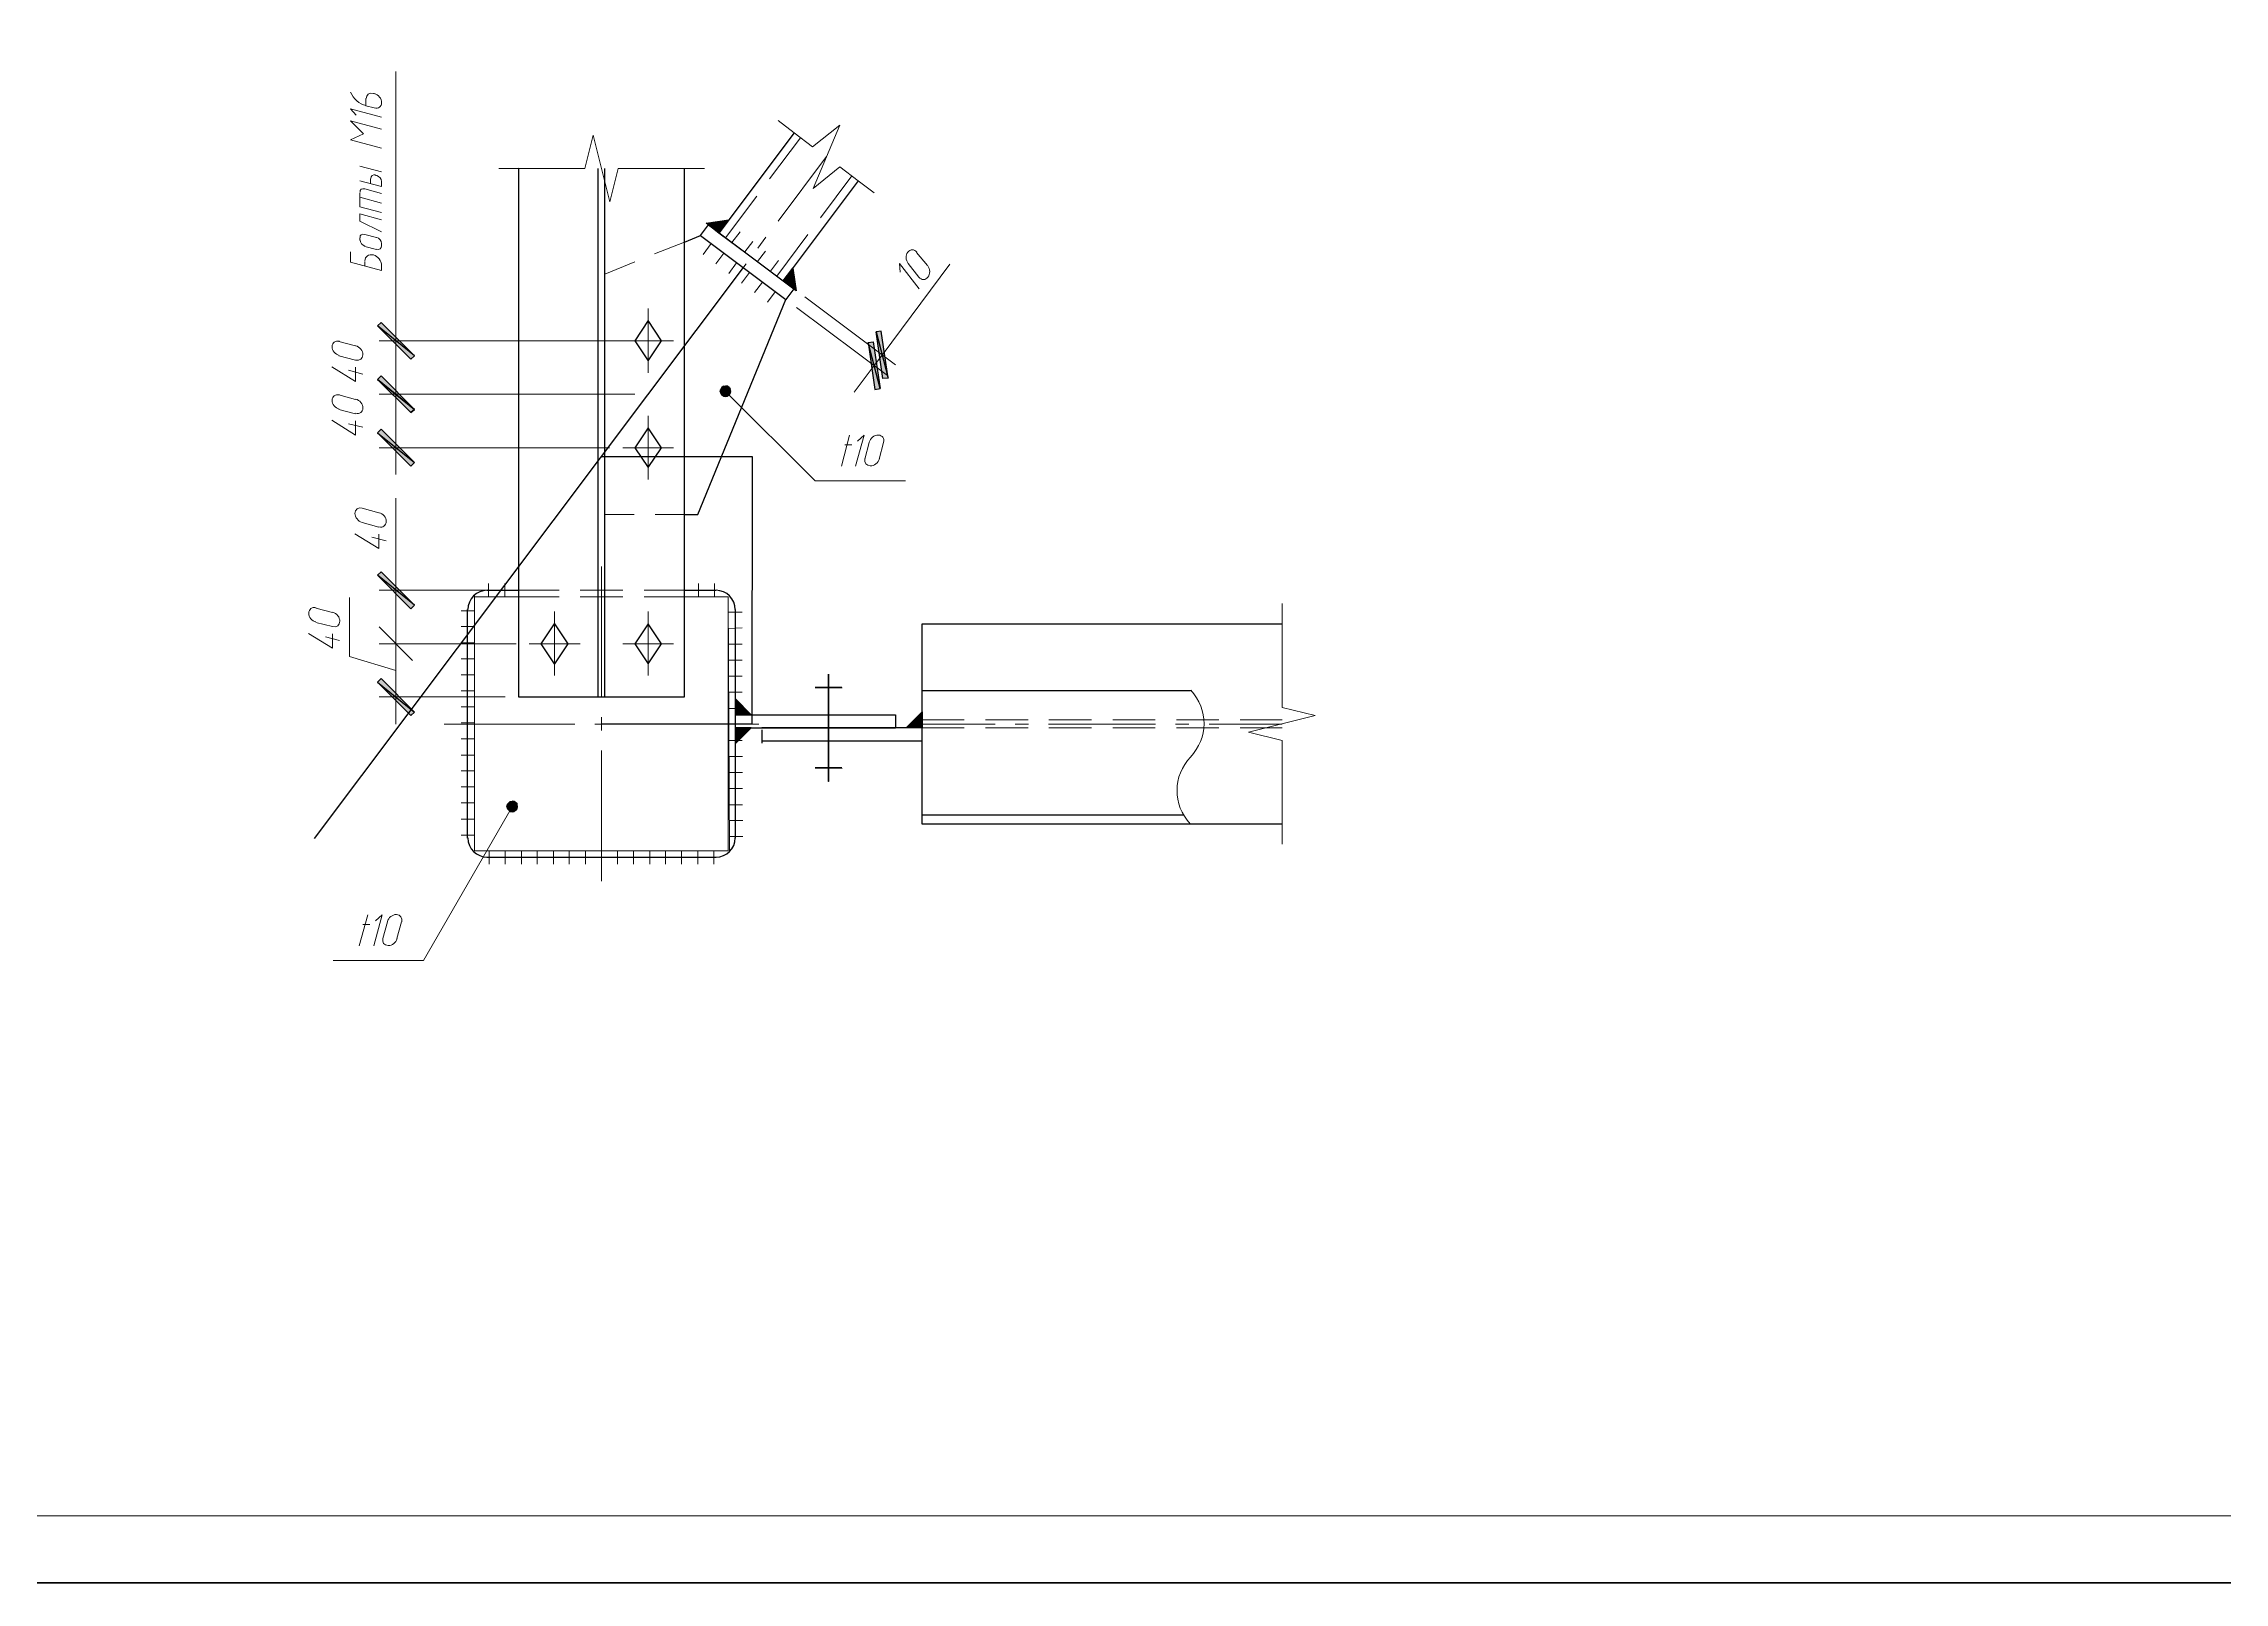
# Model space of a CAD drawing. Header units: millimetres. Extents: x -678 to 5260, y -935 to 3264.
# Drawn here: x 1525 to 3156, y -935 to 217 of the extents above; entities that cross this region are included whole.
import ezdxf
from ezdxf.xclip import XClip

# ---------------------------------------------------------------- set-up
doc = ezdxf.new("R2010")
doc.units = ezdxf.units.MM
doc.header["$MEASUREMENT"] = 0
doc.header["$XCLIPFRAME"] = 2
doc.layers.get('0').update_dxf_attribs({"linetype": 'CONTINUOUS'})
doc.layers.get('Defpoints').update_dxf_attribs({"linetype": 'CONTINUOUS'})
doc.dimstyles.get("Standard").update_dxf_attribs({"dimtxt": 0.18, "dimasz": 0.18, "dimexe": 0.18, "dimexo": 0.0625, "dimgap": 0.0625, "dimtad": 0, "dimtih": 1, "dimtoh": 1, "dimdec": 4, "dimzin": 0, "dimdsep": 46, "dimtxsty": 'Standard', "dimcen": 0.09, "dimadec": 0, "dimazin": 0, "dimtfac": 1, "dimtdec": 4, "dimtofl": 0, "dimtmove": 0, "dimatfit": 3, "dimfxl": 1, "dimtolj": 1, "dimtzin": 0, "dimlwd": -1, "dimlwe": -1, "dimarcsym": 0})

# ---------------------------------------------------------------- blocks, each defined once
blk = doc.blocks.new('MF28AFDB0')
at = {"color": 7, "linetype": 'Continuous', "lineweight": -2, "true_color": 0x000007}
blk.add_lwpolyline([(0.93, 0.58), (592.99, 0.58), (592.99, 419.2), (0.93, 419.2)], close=True, dxfattribs=at)
blk = doc.blocks.new('_CLOSEDFILLED')
at = {"color": 0, "lineweight": -2, "true_color": 0x000000}
blk.add_line((-1, 0), (-2, 0), dxfattribs=at)
blk.add_solid([(-1, 0.2), (0, 0), (-1, 0.2), (-1, -0.2)], dxfattribs=at)
blk = doc.blocks.new('*D5')
at = {"color": 0, "transparency": 16777216}
for p, q in [((1942.1, -91.9), (2055, -91.9)), ((2054.8, -92.1), (2054.8, -191.8)), ((2054.8, -291.8), (2054.8, -192.1)), ((1942.1, -292), (2055, -292))]:
    blk.add_line(p, q, dxfattribs=at)
at = {"layer": 'Defpoints', "color": 0, "transparency": 16777216}
for p in [(1942, -91.9), (1942, -292), (2054.8, -292)]:
    blk.add_point(p, dxfattribs=at)
at = {"color": 0, "transparency": 16777216, "xscale": 0.18, "yscale": 0.18, "zscale": 0.18}
for p, rotation in [((2054.8, -91.9), 90), ((2054.8, -292), 270)]:
    blk.add_blockref('_CLOSEDFILLED', p, dxfattribs=dict(at, rotation=rotation))
at = {"color": 0, "transparency": 16777216, "insert": (2054.8, -191.9), "char_height": 0.18, "attachment_point": 5}
blk.add_mtext('200.083', dxfattribs=at)

msp = doc.modelspace()

# ---------------------------------------------------------------- hatches: boundary and pattern name
at = {"true_color": 0x000007}
for points in [[(2029.98815, 75.4111), (2020.36159, 82.71401), (2037.29105, 85.20363)], [(2077.95495, 39.56048), (2085.25786, 49.18704), (2087.74748, 32.25758)], [(2038.45288, -44.5889), (2038.9508, -43.09512), (2034.80142, -43.09512)], [(2042.10433, -285.08682), (2054.05454, -285.08682), (2042.10433, -272.97064)], [(2182.02134, -295.04533), (2170.07113, -295.04533), (2182.02134, -282.92915)], [(2042.10433, -295.04533), (2042.10433, -306.99554), (2054.05454, -295.04533)], [(1878.9508, -355.46027), (1879.28275, -353.96649), (1875.29935, -353.96649)]]:
    msp.add_hatch(color=7, dxfattribs=at).paths.add_polyline_path(points)
h = msp.add_hatch(color=7, dxfattribs=at)
h.paths.add_polyline_path([(1799.44873, -19.02873), (1802.10433, -16.53911), (1774.38649, 6.03351)])
h.paths.add_polyline_path([(1802.10433, -16.53911), (1774.38649, 6.03351), (1777.20806, 8.52314)])
h = msp.add_hatch(color=7, dxfattribs=at)
h.paths.add_polyline_path([(2151.31595, 1.88413), (2147.6645, 1.55218), (2156.46118, -33.13662)])
h.paths.add_polyline_path([(2147.6645, 1.55218), (2156.46118, -33.13662), (2152.64375, -33.46857)])
h = msp.add_hatch(color=7, dxfattribs=at)
h.paths.add_polyline_path([(2146.66864, -41.60135), (2150.48607, -40.93745), (2141.68939, -6.5806)])
h.paths.add_polyline_path([(2150.48607, -40.93745), (2141.68939, -6.5806), (2145.34084, -6.08267)])
h = msp.add_hatch(color=7, dxfattribs=at)
h.paths.add_polyline_path([(1777.20806, -31.47686), (1774.38649, -34.13247), (1802.10433, -56.53911)])
h.paths.add_polyline_path([(1774.38649, -34.13247), (1802.10433, -56.53911), (1799.44873, -59.02873)])
h = msp.add_hatch(color=7, dxfattribs=at)
h.paths.add_polyline_path([(1799.44873, -59.02873), (1802.10433, -56.53911), (1774.38649, -34.13247)])
h.paths.add_polyline_path([(1802.10433, -56.53911), (1774.38649, -34.13247), (1777.20806, -31.47686)])
h = msp.add_hatch(color=7, dxfattribs=at)
h.paths.add_polyline_path([(2032.14582, -40.10757), (2031.31595, -41.43537), (2034.80142, -43.09512)])
h.paths.add_polyline_path([(2031.31595, -41.43537), (2034.80142, -43.09512), (2030.81802, -43.09512)])
h.paths.add_polyline_path([(2034.80142, -43.09512), (2030.81802, -43.09512), (2031.31595, -44.5889)])
h = msp.add_hatch(color=7, dxfattribs=at)
h.paths.add_polyline_path([(2031.31595, -44.5889), (2032.14582, -45.9167), (2034.80142, -43.09512)])
h.paths.add_polyline_path([(2032.14582, -45.9167), (2034.80142, -43.09512), (2033.30765, -46.74657)])
h.paths.add_polyline_path([(2034.80142, -43.09512), (2033.30765, -46.74657), (2034.80142, -46.91255)])
h = msp.add_hatch(color=7, dxfattribs=at)
h.paths.add_polyline_path([(2036.2952, -39.27769), (2034.80142, -39.11172), (2034.80142, -43.09512)])
h.paths.add_polyline_path([(2034.80142, -39.11172), (2034.80142, -43.09512), (2033.30765, -39.27769)])
h.paths.add_polyline_path([(2034.80142, -43.09512), (2033.30765, -39.27769), (2032.14582, -40.10757)])
h = msp.add_hatch(color=7, dxfattribs=at)
h.paths.add_polyline_path([(2038.9508, -43.09512), (2038.45288, -41.43537), (2034.80142, -43.09512)])
h.paths.add_polyline_path([(2038.45288, -41.43537), (2034.80142, -43.09512), (2037.623, -40.10757)])
h.paths.add_polyline_path([(2034.80142, -43.09512), (2037.623, -40.10757), (2036.2952, -39.27769)])
h = msp.add_hatch(color=7, dxfattribs=at)
h.paths.add_polyline_path([(2034.80142, -46.91255), (2036.2952, -46.74657), (2034.80142, -43.09512)])
h.paths.add_polyline_path([(2036.2952, -46.74657), (2034.80142, -43.09512), (2037.623, -45.9167)])
h.paths.add_polyline_path([(2034.80142, -43.09512), (2037.623, -45.9167), (2038.45288, -44.5889)])
h = msp.add_hatch(color=7, dxfattribs=at)
h.paths.add_polyline_path([(1777.20806, -71.31089), (1774.38649, -74.13247), (1802.10433, -96.37313)])
h.paths.add_polyline_path([(1774.38649, -74.13247), (1802.10433, -96.37313), (1799.44873, -99.19471)])
h = msp.add_hatch(color=7, dxfattribs=at)
h.paths.add_polyline_path([(1799.44873, -205.75072), (1802.10433, -203.09512), (1774.38649, -180.68848)])
h.paths.add_polyline_path([(1802.10433, -203.09512), (1774.38649, -180.68848), (1777.20806, -178.19886)])
h = msp.add_hatch(color=7, dxfattribs=at)
h.paths.add_polyline_path([(1777.20806, -258.03288), (1774.38649, -260.85446), (1802.10433, -283.09512)])
h.paths.add_polyline_path([(1774.38649, -260.85446), (1802.10433, -283.09512), (1799.44873, -285.75072)])
h = msp.add_hatch(color=7, dxfattribs=at)
h.paths.add_polyline_path([(1872.64375, -350.97894), (1871.6479, -352.14077), (1875.29935, -353.96649)])
h.paths.add_polyline_path([(1871.6479, -352.14077), (1875.29935, -353.96649), (1871.31595, -353.96649)])
h.paths.add_polyline_path([(1875.29935, -353.96649), (1871.31595, -353.96649), (1871.6479, -355.46027)])
h = msp.add_hatch(color=7, dxfattribs=at)
h.paths.add_polyline_path([(1871.6479, -355.46027), (1872.64375, -356.62209), (1875.29935, -353.96649)])
h.paths.add_polyline_path([(1872.64375, -356.62209), (1875.29935, -353.96649), (1873.80557, -357.45197)])
h.paths.add_polyline_path([(1875.29935, -353.96649), (1873.80557, -357.45197), (1875.29935, -357.78392)])
h = msp.add_hatch(color=7, dxfattribs=at)
h.paths.add_polyline_path([(1876.79313, -350.14906), (1875.29935, -349.81711), (1875.29935, -353.96649)])
h.paths.add_polyline_path([(1875.29935, -349.81711), (1875.29935, -353.96649), (1873.80557, -350.14906)])
h.paths.add_polyline_path([(1875.29935, -353.96649), (1873.80557, -350.14906), (1872.64375, -350.97894)])
h = msp.add_hatch(color=7, dxfattribs=at)
h.paths.add_polyline_path([(1879.28275, -353.96649), (1878.9508, -352.14077), (1875.29935, -353.96649)])
h.paths.add_polyline_path([(1878.9508, -352.14077), (1875.29935, -353.96649), (1878.12093, -350.97894)])
h.paths.add_polyline_path([(1875.29935, -353.96649), (1878.12093, -350.97894), (1876.79313, -350.14906)])
h = msp.add_hatch(color=7, dxfattribs=at)
h.paths.add_polyline_path([(1875.29935, -357.78392), (1876.79313, -357.45197), (1875.29935, -353.96649)])
h.paths.add_polyline_path([(1876.79313, -357.45197), (1875.29935, -353.96649), (1878.12093, -356.62209)])
h.paths.add_polyline_path([(1875.29935, -353.96649), (1878.12093, -356.62209), (1878.9508, -355.46027)])

# ---------------------------------------------------------------- linework, layer by layer
at = {"color": 7, "linetype": 'Continuous', "lineweight": 20, "true_color": 0x000007}
msp.add_lwpolyline([(-479.88737, -884.75487), (5209.40723, -884.75487), (5209.40723, 3214.83019), (-479.88737, 3214.83019)], close=True, dxfattribs=at)
at = {"color": 7, "linetype": 'Continuous', "lineweight": 9, "true_color": 0x000007}
for points in [[(1788.16242, 196.40695), (1788.16242, 14.66421), (1788.16242, 14.66421)], [(1772.06284, 179.64347), (1771.23296, 179.80944), (1771.23296, 179.80944)], [(1758.61885, 163.70986), (1754.3035, 168.35716), (1777.37404, 162.21608)], [(1765.75578, 175.99201), (1765.75578, 170.68081), (1772.06284, 169.02106)], [(1777.37404, 138.97957), (1754.3035, 145.12065), (1763.93006, 149.60197), (1754.3035, 159.3945), (1777.37404, 153.25343)], [(1865.17487, 123.70986), (1879.94665, 123.70986), (1929.57321, 123.70986), (1935.88026, 148.7721), (1948.3284, 98.81359), (1954.63545, 123.70986), (2004.09603, 123.70986), (2019.19976, 123.70986)], [(2074.13752, 159.56048), (2086.25371, 150.43185), (2100.02964, 139.97542), (2120.2786, 156.24098), (2100.36159, 108.7721), (2120.2786, 125.03766), (2134.22051, 114.58123), (2146.17072, 105.61857)], [(2086.25371, 150.43185), (2086.08773, 150.59782), (2086.08773, 150.59782)], [(2090.90101, 146.7804), (2067.6645, 115.90903), (2067.6645, 115.90903)], [(2110.3201, 132.67251), (2074.13752, 84.37376), (2074.13752, 84.37376)], [(1761.27445, 125.36961), (1777.37404, 121.22023), (1777.37404, 121.22023)], [(1761.27445, 114.58123), (1777.37404, 110.26587), (1777.37404, 113.91733)], [(1769.24126, 116.075), (1769.24126, 112.42355), (1769.24126, 112.42355)], [(1773.72259, 118.39865), (1772.89271, 118.56463), (1772.89271, 118.56463)], [(1879.94665, 123.70986), (1879.78068, 123.87583), (1879.78068, 123.87583)], [(2129.40723, 118.23268), (2106.00474, 86.86338), (2106.00474, 86.86338)], [(1777.37404, 90.68081), (1761.27445, 94.99616), (1761.27445, 105.61857)], [(1777.37404, 97.81774), (1761.27445, 102.29907), (1761.27445, 102.29907)], [(1764.92591, 108.44015), (1777.37404, 104.95467), (1777.37404, 104.95467)], [(2058.20391, 103.12894), (2034.80142, 71.92562), (2034.80142, 71.92562)], [(1777.37404, 76.24098), (1761.27445, 84.37376), (1761.27445, 89.68496), (1777.37404, 85.20363)], [(1761.27445, 69.93392), (1761.27445, 71.92562), (1761.27445, 71.92562)], [(1764.92591, 74.41525), (1773.72259, 72.0916), (1773.72259, 72.0916)], [(1773.72259, 63.12894), (1764.92591, 65.4526), (1764.92591, 65.4526)], [(1777.37404, 67.4443), (1777.37404, 65.61857), (1777.37404, 65.61857)], [(2004.09603, 68.60612), (1981.68939, 59.80944), (1981.68939, 59.80944)], [(2080.11263, 25.61857), (2016.04624, 73.58538), (2016.04624, 73.58538)], [(2024.01304, 67.61027), (2018.03794, 59.47749), (2018.03794, 59.47749)], [(2029.98815, 75.4111), (2077.95495, 39.56048), (2077.95495, 39.56048)], [(2039.6147, 68.44015), (2045.75578, 76.24098), (2045.75578, 76.24098)], [(2049.24126, 61.30322), (2055.21636, 69.10405), (2055.21636, 69.10405)], [(2065.00889, 72.25758), (2059.03379, 64.1248), (2059.03379, 64.1248)], [(2096.54416, 74.41525), (2073.30765, 43.21193), (2073.30765, 43.21193)], [(1777.37404, 47.36131), (1754.3035, 53.50239), (1754.3035, 61.30322)], [(1764.92591, 54.16629), (1764.92591, 50.84679), (1764.92591, 50.84679)], [(1777.37404, 51.01276), (1777.37404, 47.36131), (1777.37404, 47.36131)], [(1966.91761, 53.83434), (1944.51097, 44.70571), (1944.51097, 44.70571)], [(2050.23711, 52.34056), (2002.10433, -11.55985), (2002.10433, -11.55985)], [(2033.6396, 60.30737), (2027.6645, 52.34056), (2027.6645, 52.34056)], [(2043.10018, 53.17044), (2037.29105, 45.03766), (2037.29105, 45.03766)], [(2058.86781, 54.00031), (2064.84292, 61.80114), (2064.84292, 61.80114)], [(2068.49437, 46.86338), (2074.46947, 54.83019), (2074.46947, 54.83019)], [(2202.76823, 52.17459), (2151.97985, -15.8752), (2146.00474, -23.67603), (2131.06698, -43.75902)], [(2165.58981, 46.19948), (2164.92591, 52.50654), (2179.69769, 33.58538)], [(2171.39893, 52.50654), (2179.53172, 42.38206), (2179.53172, 42.38206)], [(2186.00474, 51.01276), (2177.87196, 60.97127), (2177.87196, 60.97127)], [(2052.89271, 45.86753), (2046.75163, 37.90073), (2046.75163, 37.90073)], [(2062.51927, 38.7306), (2056.54416, 30.92977), (2056.54416, 30.92977)], [(1977.04209, -29.31919), (1977.04209, 18.81359), (1977.04209, 18.81359)], [(2071.97985, 31.4277), (2066.17072, 23.62687), (2066.17072, 23.62687)], [(2087.91346, 19.64347), (2155.96325, -31.14491), (2155.96325, -31.14491)], [(2094.22051, 27.61027), (2161.93835, -23.34408), (2161.93835, -23.34408)], [(1788.16242, 14.66421), (1788.16242, -65.16981), (1788.16242, -65.16981)], [(1758.12093, -9.07023), (1745.67279, -5.75072), (1745.67279, -5.75072)], [(1967.08358, -5.2528), (1775.71429, -5.2528), (1775.71429, -5.2528)], [(1995.96325, -5.2528), (1957.95495, -5.2528), (1957.95495, -5.2528)], [(1758.12093, -25.00384), (1758.12093, -35.79222), (1740.19562, -24.83786)], [(1745.67279, -16.53911), (1758.12093, -19.69263), (1758.12093, -19.69263)], [(1763.59811, -30.14906), (1752.80972, -27.32749), (1752.80972, -27.32749)], [(1788.16242, -25.16981), (1788.16242, -105.33579), (1788.16242, -105.33579)], [(1993.30765, -23.67603), (1987.00059, -31.80881), (1987.00059, -31.80881)], [(1758.12093, -49.07023), (1745.67279, -45.58475), (1745.67279, -45.58475)], [(1967.08358, -45.2528), (1775.71429, -45.2528), (1775.71429, -45.2528)], [(1967.08358, -45.2528), (1775.71429, -45.2528), (1775.71429, -45.2528)], [(1978.20391, -43.75902), (1942.02134, -91.8918), (1942.02134, -91.8918)], [(2034.80142, -43.09512), (2101.85537, -109.98309), (2169.57321, -109.98309)], [(1758.12093, -65.16981), (1758.12093, -75.79222), (1740.19562, -64.67189)], [(1745.67279, -56.53911), (1758.12093, -59.85861), (1758.12093, -59.85861)], [(1977.04209, -109.15321), (1977.04209, -61.35238), (1977.04209, -61.35238)], [(1763.59811, -69.98309), (1752.80972, -67.32749), (1752.80972, -67.32749)], [(2121.6064, -99.19471), (2127.74748, -75.79222), (2127.74748, -75.79222)], [(2133.72259, -80.27355), (2138.53586, -75.79222), (2132.22881, -99.19471)], [(2142.35329, -81.2694), (2139.03379, -93.71753), (2139.03379, -93.71753)], [(2149.82217, -93.71753), (2153.14167, -81.2694), (2153.14167, -81.2694)], [(1947.99645, -85.41877), (1775.71429, -85.41877), (1775.71429, -85.41877)], [(1995.96325, -85.41877), (1957.95495, -85.41877), (1957.95495, -85.41877)], [(2124.09603, -83.09512), (2129.40723, -83.09512), (2129.40723, -83.09512)], [(1788.16242, -251.8918), (1788.16242, -191.97479), (1788.16242, -122.92915)], [(1775.54831, -134.04948), (1762.9342, -130.564), (1762.9342, -130.564)], [(1762.9342, -141.18641), (1775.54831, -144.67189), (1775.54831, -144.67189)], [(1966.41968, -135.2113), (1944.51097, -135.2113), (1944.51097, -135.2113)], [(2004.09603, -135.2113), (1982.18732, -135.2113), (1982.18732, -135.2113)], [(1775.54831, -149.98309), (1775.54831, -160.77147), (1757.623, -149.65114)], [(1780.85952, -154.96234), (1770.23711, -152.14077), (1770.23711, -152.14077)], [(1942.02134, -271.80881), (1942.02134, -174.21545), (1942.02134, -174.21545)], [(1858.36989, -191.97479), (1775.71429, -191.97479), (1775.71429, -191.97479)], [(1847.08358, -386.99554), (1847.08358, -195.46027), (1847.08358, -195.46027)], [(1857.54001, -196.95404), (1857.54001, -186.82956), (1857.54001, -186.82956)], [(1869.6562, -196.95404), (1869.6562, -186.82956), (1869.6562, -186.82956)], [(1879.94665, -191.97479), (1910.3201, -191.97479), (1910.3201, -191.97479)], [(1926.08773, -191.97479), (1957.95495, -191.97479), (1957.95495, -191.97479)], [(1973.88856, -191.97479), (2004.09603, -191.97479), (2004.09603, -191.97479)], [(2014.55246, -196.95404), (2014.55246, -186.82956), (2014.55246, -186.82956)], [(2026.66864, -196.95404), (2026.66864, -186.82956), (2026.66864, -186.82956)], [(1740.85952, -208.5723), (1728.24541, -205.2528), (1728.24541, -205.2528)], [(1788.16242, -251.8918), (1753.6396, -241.43537), (1753.6396, -197.45197)], [(1788.16242, -212.05778), (1788.16242, -292.05778), (1788.16242, -292.05778)], [(1847.08358, -207.2445), (1837.12508, -207.2445), (1837.12508, -207.2445)], [(1847.08358, -196.95404), (1879.94665, -196.95404), (1879.94665, -196.95404)], [(1879.94665, -196.95404), (1910.3201, -196.95404), (1910.3201, -196.95404)], [(1907.00059, -255.8752), (1907.00059, -207.9084), (1907.00059, -207.9084)], [(1926.08773, -196.95404), (1957.95495, -196.95404), (1957.95495, -196.95404)], [(1973.88856, -196.95404), (2004.09603, -196.95404), (2004.09603, -196.95404)], [(1977.04209, -255.8752), (1977.04209, -207.9084), (1977.04209, -207.9084)], [(2004.09603, -196.95404), (2036.9591, -196.95404), (2036.9591, -196.95404)], [(2036.9591, -196.95404), (2037.78898, -387.65944), (2037.78898, -387.65944)], [(2036.9591, -208.40633), (2047.24956, -208.40633), (2047.24956, -208.40633)], [(2451.23296, -382.01628), (2451.23296, -367.07852), (2451.23296, -304.33994), (2426.17072, -298.19886), (2476.12923, -285.75072), (2451.23296, -279.60964), (2451.23296, -217.03703), (2451.23296, -201.9333)], [(1740.85952, -224.67189), (1740.85952, -235.29429), (1722.9342, -224.33994)], [(1728.24541, -216.04118), (1740.85952, -219.19471), (1740.85952, -219.19471)], [(1746.17072, -229.65114), (1735.54831, -226.82956), (1735.54831, -226.82956)], [(1775.71429, -219.36068), (1800.77653, -244.42292), (1800.77653, -244.42292)], [(1800.77653, -244.42292), (1775.71429, -219.36068), (1775.71429, -219.36068)], [(1847.08358, -219.19471), (1837.12508, -219.19471), (1837.12508, -219.19471)], [(2037.29105, -220.52251), (2047.24956, -220.19056), (2047.24956, -220.19056)], [(1878.12093, -231.97479), (1775.71429, -231.97479), (1775.71429, -231.97479)], [(1878.12093, -231.97479), (1775.71429, -231.97479), (1775.71429, -231.97479)], [(1847.08358, -231.31089), (1837.12508, -231.31089), (1837.12508, -231.31089)], [(1847.08358, -243.2611), (1837.12508, -243.2611), (1837.12508, -243.2611)], [(1888.07943, -231.97479), (1926.08773, -231.97479), (1926.08773, -231.97479)], [(1995.96325, -231.97479), (1957.95495, -231.97479), (1957.95495, -231.97479)], [(2037.29105, -232.30674), (2047.24956, -232.30674), (2047.24956, -232.30674)], [(2037.29105, -244.25695), (2047.24956, -244.25695), (2047.24956, -244.25695)], [(1847.08358, -255.37728), (1837.12508, -255.37728), (1837.12508, -255.37728)], [(2037.29105, -256.37313), (2047.24956, -256.37313), (2047.24956, -256.37313)], [(1869.98815, -271.80881), (1775.71429, -271.80881), (1775.71429, -271.80881)], [(1847.08358, -267.16151), (1837.12508, -267.16151), (1837.12508, -267.16151)], [(2037.45703, -268.32334), (2047.41553, -268.32334), (2047.41553, -268.32334)], [(2382.85122, -266.99554), (2382.68524, -266.82956), (2382.68524, -266.82956)], [(1922.10433, -292.05778), (1824.34499, -292.05778), (1824.34499, -292.05778)], [(1847.08358, -279.27769), (1837.12508, -279.27769), (1837.12508, -279.27769)], [(1847.08358, -291.2279), (1837.12508, -291.2279), (1837.12508, -291.2279)], [(1947.16657, -292.05778), (1937.20806, -292.05778), (1937.20806, -292.05778)], [(1942.02134, -297.03703), (1942.02134, -286.91255), (1942.02134, -286.91255)], [(2059.69769, -292.05778), (1961.93835, -292.05778), (1961.93835, -292.05778)], [(2037.45703, -280.43952), (2047.41553, -280.43952), (2047.41553, -280.43952)], [(2037.45703, -292.22375), (2047.41553, -292.22375), (2047.41553, -292.22375)], [(2182.02134, -288.90425), (2213.39064, -288.90425), (2213.39064, -288.90425)], [(2182.02134, -292.05778), (2236.62715, -292.05778), (2236.62715, -292.05778)], [(2229.32425, -288.90425), (2261.19147, -288.90425), (2261.19147, -288.90425)], [(2251.56491, -292.05778), (2261.52342, -292.05778), (2261.52342, -292.05778)], [(2276.62715, -292.05778), (2356.46118, -292.05778), (2356.46118, -292.05778)], [(2276.79313, -288.90425), (2308.66035, -288.90425), (2308.66035, -288.90425)], [(2324.59396, -288.90425), (2356.2952, -288.90425), (2356.2952, -288.90425)], [(2371.56491, -292.05778), (2381.52342, -292.05778), (2381.52342, -292.05778)], [(2372.22881, -288.90425), (2403.93006, -288.90425), (2403.93006, -288.90425)], [(2396.62715, -292.05778), (2451.23296, -292.05778), (2451.23296, -292.05778)], [(2419.86367, -288.90425), (2451.23296, -288.90425), (2451.23296, -288.90425)], [(1847.08358, -303.17811), (1837.12508, -303.17811), (1837.12508, -303.17811)], [(2037.45703, -304.33994), (2047.41553, -304.33994), (2047.41553, -304.33994)], [(2182.02134, -295.04533), (2213.39064, -295.04533), (2213.39064, -295.04533)], [(2229.32425, -295.04533), (2261.19147, -295.04533), (2261.19147, -295.04533)], [(2276.79313, -295.04533), (2308.66035, -295.04533), (2308.66035, -295.04533)], [(2324.59396, -295.04533), (2356.2952, -295.04533), (2356.2952, -295.04533)], [(2372.22881, -295.04533), (2403.93006, -295.04533), (2403.93006, -295.04533)], [(2419.86367, -295.04533), (2451.23296, -295.04533), (2451.23296, -295.04533)], [(1847.08358, -315.29429), (1837.12508, -315.29429), (1837.12508, -315.29429)], [(1942.02134, -409.73413), (1942.02134, -311.97479), (1942.02134, -311.97479)], [(2037.623, -316.29014), (2047.58151, -316.29014), (2047.58151, -316.29014)], [(1847.08358, -327.07852), (1837.12508, -327.07852), (1837.12508, -327.07852)], [(1847.08358, -339.19471), (1837.12508, -339.19471), (1837.12508, -339.19471)], [(2037.623, -328.40633), (2047.58151, -328.40633), (2047.58151, -328.40633)], [(2037.623, -340.35653), (2047.58151, -340.35653), (2047.58151, -340.35653)], [(1875.29935, -353.96649), (1808.90931, -468.98724), (1741.19147, -468.98724)], [(1847.08358, -351.14491), (1837.12508, -351.14491), (1837.12508, -351.14491)], [(2037.623, -352.47272), (2047.58151, -352.47272), (2047.58151, -352.47272)], [(1847.08358, -363.2611), (1837.12508, -363.2611), (1837.12508, -363.2611)], [(1847.08358, -375.2113), (1837.12508, -375.2113), (1837.12508, -375.2113)], [(2037.623, -364.25695), (2047.91346, -364.25695), (2047.91346, -364.25695)], [(2382.18732, -367.07852), (2382.02134, -366.91255), (2382.02134, -366.91255)], [(2451.23296, -367.07852), (2451.06698, -366.91255), (2451.06698, -366.91255)], [(1847.08358, -386.99554), (2036.9591, -386.99554), (2036.9591, -386.99554)], [(1858.03794, -386.99554), (1858.03794, -396.95404), (1858.03794, -396.95404)], [(1869.98815, -386.99554), (1869.98815, -396.95404), (1869.98815, -396.95404)], [(1882.10433, -386.99554), (1882.10433, -396.95404), (1882.10433, -396.95404)], [(1894.05454, -386.99554), (1894.05454, -396.95404), (1894.05454, -396.95404)], [(1906.17072, -386.99554), (1906.17072, -396.95404), (1906.17072, -396.95404)], [(1917.95495, -386.99554), (1917.95495, -396.95404), (1917.95495, -396.95404)], [(1930.07113, -386.99554), (1930.07113, -396.95404), (1930.07113, -396.95404)], [(1942.02134, -386.99554), (1942.02134, -396.95404), (1942.02134, -396.95404)], [(1954.13752, -386.99554), (1954.13752, -396.95404), (1954.13752, -396.95404)], [(1966.08773, -386.99554), (1966.08773, -396.95404), (1966.08773, -396.95404)], [(1978.20391, -386.99554), (1978.20391, -396.95404), (1978.20391, -396.95404)], [(1989.98815, -386.99554), (1989.98815, -396.95404), (1989.98815, -396.95404)], [(2001.93835, -386.99554), (2001.93835, -396.95404), (2001.93835, -396.95404)], [(2014.05454, -386.99554), (2014.05454, -396.95404), (2014.05454, -396.95404)], [(2026.00474, -386.99554), (2026.00474, -396.95404), (2026.00474, -396.95404)], [(2037.78898, -376.37313), (2047.91346, -376.37313), (2047.91346, -376.37313)], [(1760.77653, -458.03288), (1767.24956, -434.79637), (1767.24956, -434.79637)], [(1773.05869, -439.27769), (1777.87196, -434.79637), (1771.73089, -458.03288)], [(1781.85537, -440.10757), (1778.36989, -452.72168), (1778.36989, -452.72168)], [(1788.9923, -452.72168), (1792.47777, -440.10757), (1792.47777, -440.10757)], [(1763.43213, -442.09927), (1768.74333, -442.09927), (1768.74333, -442.09927)]]:
    msp.add_lwpolyline(points, dxfattribs=at)
at = {"color": 7, "linetype": 'Continuous', "lineweight": 25, "true_color": 0x000007}
for points in [[(2086.25371, 150.43185), (2029.98815, 75.4111), (2029.98815, 75.4111)], [(1879.94665, 123.70986), (1879.94665, -271.80881), (2004.09603, -271.80881), (2004.09603, 123.70986)], [(1939.53172, -271.80881), (1939.53172, 123.70986), (1939.53172, 123.70986)], [(1944.51097, -271.80881), (1944.51097, 123.70986), (1944.51097, 123.70986)], [(2134.22051, 114.58123), (2077.95495, 39.56048), (2077.95495, 39.56048)], [(2004.09603, 68.60612), (2016.04624, 73.58538), (2016.04624, 73.58538)], [(2016.04624, 73.58538), (2022.18732, 81.55218), (2086.08773, 33.58538), (2080.11263, 25.61857)], [(2016.04624, 73.58538), (2080.11263, 25.61857), (2080.11263, 25.61857)], [(2004.09603, -135.2113), (2014.05454, -135.2113), (2080.11263, 25.61857)], [(1856.37819, -191.97479), (1879.94665, -191.97479), (1879.94665, -191.97479)], [(2004.09603, -191.97479), (2027.6645, -191.97479), (2027.6645, -191.97479)], [(1841.93835, -377.53496), (1841.93835, -206.41462), (1841.93835, -206.41462)], [(2042.10433, -206.41462), (2042.10433, -377.53496), (2042.10433, -377.53496)], [(2451.23296, -367.07852), (2182.02134, -367.07852), (2182.02134, -217.03703), (2451.23296, -217.03703)], [(2182.02134, -266.99554), (2382.85122, -266.99554), (2382.85122, -266.99554)], [(2042.10433, -285.08682), (2162.10433, -285.08682), (2162.10433, -295.04533)], [(2042.10433, -295.04533), (2162.10433, -295.04533), (2162.10433, -295.04533)], [(2182.02134, -295.04533), (2062.02134, -295.04533), (2062.02134, -295.04533)], [(2062.02134, -296.53911), (2062.02134, -306.49761), (2062.02134, -306.49761)], [(2182.02134, -305.00384), (2062.02134, -305.00384), (2062.02134, -305.00384)], [(2182.02134, -360.10757), (2377.20806, -360.10757), (2377.20806, -360.10757)], [(2027.6645, -391.97479), (1856.37819, -391.97479), (1856.37819, -391.97479)]]:
    msp.add_lwpolyline(points, dxfattribs=at)
at = {"color": 7, "linetype": 'Continuous', "lineweight": -2, "true_color": 0x000007}
for points in [[(2029.98815, 75.4111), (2020.36159, 82.71401), (2037.29105, 85.20363)], [(2077.95495, 39.56048), (2085.25786, 49.18704), (2087.74748, 32.25758)], [(1802.10433, -16.53911), (1774.38649, 6.03351), (1777.20806, 8.52314)], [(1799.44873, -19.02873), (1802.10433, -16.53911), (1774.38649, 6.03351)], [(2151.31595, 1.88413), (2147.6645, 1.55218), (2156.46118, -33.13662)], [(2147.6645, 1.55218), (2156.46118, -33.13662), (2152.64375, -33.46857)], [(2150.48607, -40.93745), (2141.68939, -6.5806), (2145.34084, -6.08267)], [(2146.66864, -41.60135), (2150.48607, -40.93745), (2141.68939, -6.5806)], [(1777.20806, -31.47686), (1774.38649, -34.13247), (1802.10433, -56.53911)], [(1802.10433, -56.53911), (1774.38649, -34.13247), (1777.20806, -31.47686)], [(1774.38649, -34.13247), (1802.10433, -56.53911), (1799.44873, -59.02873)], [(1799.44873, -59.02873), (1802.10433, -56.53911), (1774.38649, -34.13247)], [(2031.31595, -41.43537), (2034.80142, -43.09512), (2030.81802, -43.09512)], [(2034.80142, -43.09512), (2030.81802, -43.09512), (2031.31595, -44.5889)], [(2032.14582, -40.10757), (2031.31595, -41.43537), (2034.80142, -43.09512)], [(2031.31595, -44.5889), (2032.14582, -45.9167), (2034.80142, -43.09512)], [(2034.80142, -43.09512), (2033.30765, -39.27769), (2032.14582, -40.10757)], [(2032.14582, -45.9167), (2034.80142, -43.09512), (2033.30765, -46.74657)], [(2034.80142, -39.11172), (2034.80142, -43.09512), (2033.30765, -39.27769)], [(2034.80142, -43.09512), (2033.30765, -46.74657), (2034.80142, -46.91255)], [(2036.2952, -39.27769), (2034.80142, -39.11172), (2034.80142, -43.09512)], [(2034.80142, -43.09512), (2037.623, -40.10757), (2036.2952, -39.27769)], [(2038.45288, -41.43537), (2034.80142, -43.09512), (2037.623, -40.10757)], [(2038.9508, -43.09512), (2038.45288, -41.43537), (2034.80142, -43.09512)], [(2034.80142, -46.91255), (2036.2952, -46.74657), (2034.80142, -43.09512)], [(2036.2952, -46.74657), (2034.80142, -43.09512), (2037.623, -45.9167)], [(2034.80142, -43.09512), (2037.623, -45.9167), (2038.45288, -44.5889)], [(2038.45288, -44.5889), (2038.9508, -43.09512), (2034.80142, -43.09512)], [(1777.20806, -71.31089), (1774.38649, -74.13247), (1802.10433, -96.37313)], [(1774.38649, -74.13247), (1802.10433, -96.37313), (1799.44873, -99.19471)], [(1802.10433, -203.09512), (1774.38649, -180.68848), (1777.20806, -178.19886)], [(1799.44873, -205.75072), (1802.10433, -203.09512), (1774.38649, -180.68848)], [(1777.20806, -258.03288), (1774.38649, -260.85446), (1802.10433, -283.09512)], [(1774.38649, -260.85446), (1802.10433, -283.09512), (1799.44873, -285.75072)], [(2042.10433, -285.08682), (2054.05454, -285.08682), (2042.10433, -272.97064)], [(2182.02134, -295.04533), (2170.07113, -295.04533), (2182.02134, -282.92915)], [(2042.10433, -295.04533), (2042.10433, -306.99554), (2054.05454, -295.04533)], [(1871.6479, -352.14077), (1875.29935, -353.96649), (1871.31595, -353.96649)], [(1875.29935, -353.96649), (1871.31595, -353.96649), (1871.6479, -355.46027)], [(1872.64375, -350.97894), (1871.6479, -352.14077), (1875.29935, -353.96649)], [(1871.6479, -355.46027), (1872.64375, -356.62209), (1875.29935, -353.96649)], [(1875.29935, -353.96649), (1873.80557, -350.14906), (1872.64375, -350.97894)], [(1872.64375, -356.62209), (1875.29935, -353.96649), (1873.80557, -357.45197)], [(1875.29935, -349.81711), (1875.29935, -353.96649), (1873.80557, -350.14906)], [(1875.29935, -353.96649), (1873.80557, -357.45197), (1875.29935, -357.78392)], [(1876.79313, -350.14906), (1875.29935, -349.81711), (1875.29935, -353.96649)], [(1875.29935, -353.96649), (1878.12093, -350.97894), (1876.79313, -350.14906)], [(1878.9508, -352.14077), (1875.29935, -353.96649), (1878.12093, -350.97894)], [(1879.28275, -353.96649), (1878.9508, -352.14077), (1875.29935, -353.96649)], [(1875.29935, -357.78392), (1876.79313, -357.45197), (1875.29935, -353.96649)], [(1876.79313, -357.45197), (1875.29935, -353.96649), (1878.12093, -356.62209)], [(1875.29935, -353.96649), (1878.12093, -356.62209), (1878.9508, -355.46027)], [(1878.9508, -355.46027), (1879.28275, -353.96649), (1875.29935, -353.96649)]]:
    msp.add_lwpolyline(points, close=True, dxfattribs=at)
at = {"color": 7, "linetype": 'Continuous', "lineweight": 9, "true_color": 0x000007}
for points in [[(2029.98815, 75.4111), (2020.36159, 82.71401), (2037.29105, 85.20363)], [(2077.95495, 39.56048), (2085.25786, 49.18704), (2087.74748, 32.25758)], [(2042.10433, -285.08682), (2054.05454, -285.08682), (2042.10433, -272.97064)], [(2182.02134, -295.04533), (2170.07113, -295.04533), (2182.02134, -282.92915)], [(2042.10433, -295.04533), (2042.10433, -306.99554), (2054.05454, -295.04533)]]:
    msp.add_lwpolyline(points, close=True, dxfattribs=at)
msp.add_lwpolyline([(2048.07943, 49.60197), (1727.16407, -377.71111)])
at = {"color": 7, "linetype": 'Continuous', "lineweight": 25, "true_color": 0x000007}
for points in [[(1977.04209, -20.35653), (1987.00059, -5.2528), (1977.04209, 9.85094), (1967.08358, -5.2528)], [(1977.04209, -100.19056), (1987.00059, -85.41877), (1977.04209, -70.31504), (1967.08358, -85.41877)], [(1907.00059, -247.07852), (1897.04209, -231.97479), (1907.00059, -217.03703), (1916.9591, -231.97479)], [(1977.04209, -247.07852), (1987.00059, -231.97479), (1977.04209, -217.03703), (1967.08358, -231.97479)]]:
    msp.add_lwpolyline(points, close=True, dxfattribs=at)
at = {"color": 7, "linetype": 'Continuous', "lineweight": 5, "true_color": 0x000007}
msp.add_lwpolyline([(1879.94665, -196.95404), (1847.08358, -196.95404), (1847.08358, -386.99554), (2036.9591, -386.99554), (2036.9591, -196.95404), (2004.09603, -196.95404)], dxfattribs=at)
at = {"color": 7, "linetype": 'Continuous', "lineweight": 35, "true_color": 0x000007}
for points in [[(2111.97985, -254.87935), (2111.97985, -335.04533), (2111.97985, -335.04533)], [(2102.02134, -264.83786), (2121.93835, -264.83786), (2121.93835, -264.83786)], [(2102.02134, -324.92085), (2121.93835, -324.92085), (2121.93835, -324.92085)]]:
    msp.add_lwpolyline(points, dxfattribs=at)
at = {"color": 7, "linetype": 'Continuous', "lineweight": 9, "true_color": 0x000007}
for points in [[(1754.3035, 180.97127), (1756.46118, 175.99201), (1760.9425, 171.84264), (1765.92176, 170.84679)], [(1771.39893, 179.97542), (1768.41138, 180.63932), (1766.08773, 178.81359), (1765.92176, 175.99201)], [(1777.54001, 173.00446), (1777.54001, 175.99201), (1775.21636, 178.97957), (1772.22881, 179.80944)], [(1772.06284, 169.02106), (1775.05039, 168.19119), (1777.54001, 170.01691), (1777.54001, 173.00446)], [(1773.05869, 118.89658), (1771.06698, 119.3945), (1769.40723, 118.23268), (1769.40723, 116.24098)], [(1777.54001, 113.91733), (1777.37404, 115.90903), (1775.88026, 117.90073), (1773.88856, 118.39865)], [(1764.92591, 108.44015), (1762.9342, 109.10405), (1761.27445, 107.94222), (1761.44043, 105.95052)], [(1764.92591, 74.41525), (1762.9342, 75.07915), (1761.27445, 73.91733), (1761.44043, 71.92562)], [(1761.44043, 70.26587), (1761.44043, 68.27417), (1763.10018, 66.1165), (1765.09188, 65.61857)], [(1777.54001, 67.61027), (1777.37404, 69.60197), (1775.88026, 71.59367), (1773.88856, 72.0916)], [(1773.88856, 63.29492), (1775.88026, 62.79699), (1777.54001, 63.79284), (1777.54001, 65.78455)], [(2171.23296, 61.13724), (2169.40723, 58.81359), (2169.57321, 54.99616), (2171.56491, 52.67251)], [(2178.03794, 61.13724), (2176.21221, 63.46089), (2173.05869, 63.46089), (2171.23296, 61.13724)], [(2186.33669, 42.38206), (2188.16242, 44.70571), (2187.99645, 48.52314), (2186.17072, 50.84679)], [(2179.53172, 42.38206), (2181.52342, 40.0584), (2184.51097, 40.0584), (2186.33669, 42.38206)], [(1740.52757, -9.56815), (1740.36159, -12.5557), (1742.85122, -15.54325), (1745.83877, -16.20716)], [(1746.00474, -5.58475), (1743.01719, -4.75487), (1740.52757, -6.5806), (1740.52757, -9.56815)], [(1758.12093, -19.69263), (1761.10848, -20.35653), (1763.43213, -18.69678), (1763.59811, -15.70923)], [(1763.59811, -15.70923), (1763.59811, -12.72168), (1761.27445, -9.73413), (1758.2869, -8.90425)], [(1746.00474, -45.75072), (1743.01719, -44.92085), (1740.52757, -46.74657), (1740.52757, -49.73413)], [(1763.59811, -55.54325), (1763.59811, -52.5557), (1761.27445, -49.56815), (1758.2869, -48.90425)], [(1740.52757, -49.73413), (1740.36159, -52.72168), (1742.85122, -55.70923), (1745.83877, -56.37313)], [(1758.12093, -59.52666), (1761.10848, -60.35653), (1763.43213, -58.53081), (1763.59811, -55.54325)], [(2149.15827, -75.79222), (2146.17072, -75.79222), (2143.18317, -78.11587), (2142.35329, -81.10342)], [(2153.14167, -81.2694), (2153.97155, -78.28184), (2152.14582, -75.95819), (2149.15827, -75.79222)], [(2139.19976, -93.38558), (2138.53586, -96.37313), (2140.36159, -98.86276), (2143.18317, -98.86276)], [(2143.18317, -98.86276), (2146.17072, -99.02873), (2149.15827, -96.53911), (2149.98815, -93.55155)], [(1763.10018, -130.39803), (1760.11263, -129.73413), (1757.78898, -131.55985), (1757.623, -134.38143)], [(1757.623, -134.38143), (1757.623, -137.36898), (1759.94665, -140.35653), (1762.9342, -141.18641)], [(1775.54831, -144.50591), (1778.53586, -145.33579), (1780.85952, -143.51006), (1781.02549, -140.52251)], [(1781.02549, -140.52251), (1781.02549, -137.53496), (1778.70184, -134.5474), (1775.71429, -133.8835)], [(1723.10018, -209.07023), (1722.9342, -212.05778), (1725.42383, -215.04533), (1728.41138, -215.70923)], [(1728.57736, -205.08682), (1725.58981, -204.25695), (1723.10018, -206.08267), (1723.10018, -209.07023)], [(1746.33669, -215.2113), (1746.33669, -212.22375), (1744.01304, -209.2362), (1741.02549, -208.40633)], [(1740.85952, -219.19471), (1743.84707, -219.85861), (1746.33669, -218.03288), (1746.33669, -215.2113)], [(2382.68524, -316.78807), (2396.12923, -303.01213), (2396.2952, -280.93745), (2383.01719, -266.82956)], [(2382.85122, -316.78807), (2369.40723, -330.72998), (2369.24126, -352.63869), (2382.51927, -366.74657)], [(1788.66035, -434.63039), (1785.67279, -434.63039), (1782.68524, -436.95404), (1781.85537, -439.9416)], [(1792.64375, -440.10757), (1793.30765, -437.12002), (1791.6479, -434.79637), (1788.66035, -434.63039)], [(1778.53586, -452.5557), (1777.70599, -455.37728), (1779.53172, -457.86691), (1782.51927, -457.86691)], [(1782.51927, -457.86691), (1785.50682, -458.03288), (1788.49437, -455.54325), (1789.15827, -452.72168)]]:
    msp.add_open_spline(points, degree=3, dxfattribs=at)
msp.add_open_spline([(1777.54001, 51.17874), (1777.54001, 54.66421), (1774.71844, 58.14969), (1771.39893, 58.97957), (1771.39893, 58.97957), (1767.91346, 59.97542), (1765.09188, 57.98372), (1765.09188, 54.49824)], degree=3, knots=[0, 0, 0, 0, 0.125, 0.125, 0.125, 0.125001, 1, 1, 1, 1], dxfattribs=at)
at = {"color": 7, "linetype": 'Continuous', "lineweight": 25, "true_color": 0x000007}
for points in [[(1856.54416, -191.97479), (1848.57736, -191.97479), (1842.10433, -198.44782), (1842.10433, -206.41462)], [(2042.10433, -206.41462), (2042.10433, -198.44782), (2035.6313, -191.97479), (2027.83047, -191.97479)], [(1842.10433, -377.36898), (1842.10433, -385.33579), (1848.57736, -391.64284), (1856.54416, -391.64284)], [(2027.83047, -391.64284), (2035.6313, -391.64284), (2042.10433, -385.33579), (2042.10433, -377.36898)]]:
    msp.add_open_spline(points, degree=3, dxfattribs=at)

# ---------------------------------------------------------------- block references
at = {"color": 7, "true_color": 0xffffff}
ref = msp.add_blockref('MF28AFDB0', (-689.016, -940.3429), dxfattribs=dict(at, xscale=10.03092197091524, yscale=10.03092197091524, zscale=10.03092197091524))
XClip(ref).set_block_clipping_path([(1.0589661319, 0.5446702317), (593.0210338681, 419.1010338681)])

# ---------------------------------------------------------------- dimensions: what is measured, and where the dimension line sits
dim = msp.add_linear_dim(base=(2054.84216, -291.97479), p1=(1942.02134, -91.8918), p2=(1942.02134, -291.97479), angle=90, dimstyle='Standard', override={"dimzin": 8, "dimtdec": 2, "dimtofl": 1, "dimtolj": 0, "dimtzin": 8})
dim.commit()
dim.dimension.update_dxf_attribs({"geometry": '*D5', "text_midpoint": (2054.84216, -191.9333)})

doc.saveas('drawing.dxf')
